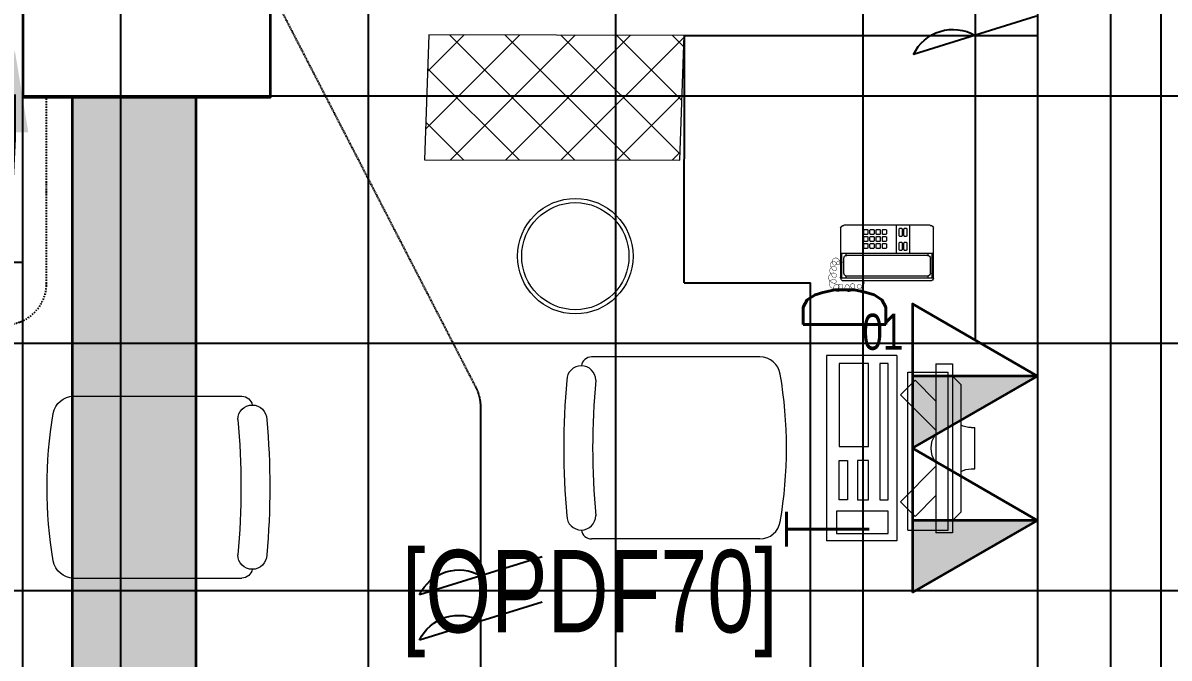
# Model space of a CAD drawing. Extents: x -560814 to 57327, y -29287 to 19916.
# Drawn here: x 4398 to 7177, y 126 to 1667 of the extents above; entities that cross this region are included whole.
import ezdxf
from ezdxf import colors
from ezdxf.entities.mleader import LeaderData, LeaderLine
from ezdxf.math import Vec2, Vec3

# ---------------------------------------------------------------- set-up
doc = ezdxf.new("R2010")
doc.units = 0
doc.header["$LTSCALE"] = 0.25
doc.linetypes.add('DASHDOT', pattern=[25.4, 12.7, -6.35, 0, -6.35])
doc.linetypes.add('HIDDEN', pattern=[9.525, 6.35, -3.175])
for name, color, linetype in [('0 @ 50', 7, 'Continuous'), ('01-First Floor$0$FALSE CEILING', 251, 'Continuous'), ('T-WIRE', 140, 'Continuous')]:
    doc.layers.add(name, color=color, linetype=linetype)
for name, color, linetype, lineweight in [('01-First Floor$0$72_EGR_BASE_TEXT', 252, 'Continuous', 5), ('01-First Floor$0$72_EGR_EQP_TAG', 142, 'Continuous', 5), ('01-First Floor$0$C-HYDR-CTCH', 251, 'Continuous', 5), ('01-First Floor$0$Hatch', 252, 'Continuous', 5), ('01-First Floor$0$LOADING', 253, 'Continuous', 5), ('E-LITE-CLNG-CNDT', 6, 'DASHDOT', 35), ('E-POWR-TEXT', 6, 'Continuous', 25), ('T-CABL-TRAY', 60, 'Continuous', 35), ('T-DATA-CLNG-COND', 51, 'DASHDOT', 25), ('T-DATA-DEVC-TYPE', 2, 'Continuous', 25), ('T-DATA-FLOR-COND', 40, 'HIDDEN', 25), ('T-DATA-WALL @ 100', 33, 'Continuous', 35)]:
    doc.layers.add(name, color=color, linetype=linetype, lineweight=lineweight)
doc.styles.add('01-First Floor$0$X3G_ENTITY_257CFD', font='swisscl.ttf', dxfattribs={"height": 200})
doc.styles.add('01-First Floor$0$X3G_ENTITY_9F38', font='swisscl.ttf', dxfattribs={"height": 0.2})
doc.styles.add('DC_Elc_Romans', font='elc_romans.shx', dxfattribs={"width": 0.7})
doc.styles.add('DC_SIMPLEX', font='SIMPLEX.shx', dxfattribs={"width": 0.7})

# ---------------------------------------------------------------- blocks, each defined once
blk = doc.blocks.new('*U63')
blk.add_hatch(color=254).paths.add_polyline_path([(1.75, 3.031), (0, 3.031), (0, 0)])
blk.add_line((0, 0), (0, 3.031))
blk.add_lwpolyline([(1.75, 3.031), (0, 0), (-1.75, 3.031)], close=True)
at = {"layer": 'T-DATA-DEVC-TYPE', "style": 'DC_SIMPLEX', "width": 0.7, "flags": 8}
blk.add_attdef('DC_TYPE', (2.682, 5.634), '', height=2, rotation=360, dxfattribs=at)
blk = doc.blocks.new('*U62')
blk.add_hatch(color=254).paths.add_polyline_path([(1.75, 3.031), (0, 3.031), (0, 0)])
blk.add_line((0, 0), (0, 3.031))
blk.add_lwpolyline([(1.75, 3.031), (0, 0), (-1.75, 3.031)], close=True)
at = {"layer": 'T-DATA-DEVC-TYPE', "style": 'DC_SIMPLEX', "width": 0.7, "flags": 8}
blk.add_attdef('DC_TYPE', (2.682, 5.634), '', height=2, rotation=360, dxfattribs=at)
blk = doc.blocks.new('*U316')
at = {"lineweight": 0}
h = blk.add_hatch(dxfattribs=at)
h.set_pattern_fill('HEX', color=253, scale=8, angle=90, style=0)
h.set_pattern_definition([(90, (-2e-10, 14700.02), (-43.99409, -5e-13), [25.4, -50.8]), (210, (-2e-10, 14700.02), (21.99705, -38.1), [25.4, -50.8]), (150, (-2e-10, 14725.42), (-21.99705, -38.1), [25.4, -50.8])])
h.paths.add_polyline_path([(300, 3796.9), (0, 3796.9), (0, 0), (300, 0)])
at = {"color": 0}
for p, q in [((0, 0), (0, 3796.9)), ((300, 0), (300, 3796.9)), ((0, 0), (300, 0))]:
    blk.add_line(p, q, dxfattribs=at)
blk = doc.blocks.new('01-First Floor$0$DM20079-P')
at = {"color": 0}
for p, q in [((-0.0616, 0.225), (0.0594, 0.225)), ((-0.0616, 0.225), (-0.0616, 0)), ((-0.0016, 0.225), (-0.0016, 0)), ((-0.0686, 0.217), (-0.0686, 0.008)), ((-0.0616, 0.222), (-0.0016, 0.222)), ((-0.0616, 0.212), (-0.0565, 0.212)), ((-0.0566, 0.2105), (-0.0566, 0.0145)), ((-0.0496, 0.2175), (-0.0136, 0.2175)), ((-0.0068, 0.212), (-0.0016, 0.212)), ((-0.0066, 0.2105), (-0.0066, 0.0145)), ((0.0664, 0.217), (0.0664, 0.008)), ((-0.0016, 0.1675), (0.0664, 0.1675)), ((-0.0016, 0.135), (0.0664, 0.135)), ((-0.0616, 0.013), (-0.0565, 0.013)), ((-0.0616, 0.003), (-0.0016, 0.003)), ((-0.0594, 0), (0.0594, 0)), ((-0.0496, 0.0075), (-0.0136, 0.0075)), ((-0.0068, 0.013), (-0.0016, 0.013))]:
    blk.add_line(p, q, dxfattribs=at)
for points in [[(0.0074, 0.1605, 0.414214), (0.0054, 0.1585), (0.0054, 0.1555, 0.414214), (0.0074, 0.1535), (0.0234, 0.1535, 0.414214), (0.0254, 0.1555), (0.0254, 0.1585, 0.414214), (0.0234, 0.1605)], [(0.0234, 0.142, 0.414214), (0.0254, 0.144), (0.0254, 0.147, 0.414214), (0.0234, 0.149), (0.0074, 0.149, 0.414214), (0.0054, 0.147), (0.0054, 0.144, 0.414214), (0.0074, 0.142)], [(0.0574, 0.1535, 0.414214), (0.0594, 0.1555), (0.0594, 0.1585, 0.414214), (0.0574, 0.1605), (0.0414, 0.1605, 0.414214), (0.0394, 0.1585), (0.0394, 0.1555, 0.414214), (0.0414, 0.1535)], [(0.0574, 0.142, 0.414214), (0.0594, 0.144), (0.0594, 0.147, 0.414214), (0.0574, 0.149), (0.0414, 0.149, 0.414214), (0.0394, 0.147), (0.0394, 0.144, 0.414214), (0.0414, 0.142)], [(0.0104, 0.103, 0.414214), (0.0124, 0.101), (0.0204, 0.101, 0.414214), (0.0224, 0.103), (0.0224, 0.109, 0.414214), (0.0204, 0.111), (0.0124, 0.111, 0.414214), (0.0104, 0.109)], [(0.0104, 0.088, 0.414214), (0.0124, 0.086), (0.0204, 0.086, 0.414214), (0.0224, 0.088), (0.0224, 0.094, 0.414214), (0.0204, 0.096), (0.0124, 0.096, 0.414214), (0.0104, 0.094)], [(0.0274, 0.103, 0.414214), (0.0294, 0.101), (0.0374, 0.101, 0.414214), (0.0394, 0.103), (0.0394, 0.109, 0.414214), (0.0374, 0.111), (0.0294, 0.111, 0.414214), (0.0274, 0.109)], [(0.0274, 0.088, 0.414214), (0.0294, 0.086), (0.0374, 0.086, 0.414214), (0.0394, 0.088), (0.0394, 0.094, 0.414214), (0.0374, 0.096), (0.0294, 0.096, 0.414214), (0.0274, 0.094)], [(0.0444, 0.103, 0.414214), (0.0464, 0.101), (0.0544, 0.101, 0.414214), (0.0564, 0.103), (0.0564, 0.109, 0.414214), (0.0544, 0.111), (0.0464, 0.111, 0.414214), (0.0444, 0.109)], [(0.0444, 0.088, 0.414214), (0.0464, 0.086), (0.0544, 0.086, 0.414214), (0.0564, 0.088), (0.0564, 0.094, 0.414214), (0.0544, 0.096), (0.0464, 0.096, 0.414214), (0.0444, 0.094)], [(0.0104, 0.073, 0.414214), (0.0124, 0.071), (0.0204, 0.071, 0.414214), (0.0224, 0.073), (0.0224, 0.079, 0.414214), (0.0204, 0.081), (0.0124, 0.081, 0.414214), (0.0104, 0.079)], [(0.0104, 0.058, 0.414214), (0.0124, 0.056), (0.0204, 0.056, 0.414214), (0.0224, 0.058), (0.0224, 0.064, 0.414214), (0.0204, 0.066), (0.0124, 0.066, 0.414214), (0.0104, 0.064)], [(0.0274, 0.073, 0.414214), (0.0294, 0.071), (0.0374, 0.071, 0.414214), (0.0394, 0.073), (0.0394, 0.079, 0.414214), (0.0374, 0.081), (0.0294, 0.081, 0.414214), (0.0274, 0.079)], [(0.0274, 0.058, 0.414214), (0.0294, 0.056), (0.0374, 0.056, 0.414214), (0.0394, 0.058), (0.0394, 0.064, 0.414214), (0.0374, 0.066), (0.0294, 0.066, 0.414214), (0.0274, 0.064)], [(0.0444, 0.073, 0.414214), (0.0464, 0.071), (0.0544, 0.071, 0.414214), (0.0564, 0.073), (0.0564, 0.079, 0.414214), (0.0544, 0.081), (0.0464, 0.081, 0.414214), (0.0444, 0.079)], [(0.0444, 0.058, 0.414214), (0.0464, 0.056), (0.0544, 0.056, 0.414214), (0.0564, 0.058), (0.0564, 0.064, 0.414214), (0.0544, 0.066), (0.0464, 0.066, 0.414214), (0.0444, 0.064)]]:
    blk.add_lwpolyline(points, format="xyb", close=True, dxfattribs=at)
at = {"color": 0, "const_width": 0.001}
blk.add_lwpolyline([(-0.0686, 0.059, 0.184574), (-0.0861, 0.0478, 1.44364), (-0.0769, 0.0452, 0.837915), (-0.0907, 0.0465, 0.30536), (-0.0835, 0.0248, 1.584726), (-0.0815, 0.034, 0.253153), (-0.094, 0.0228, 0.874198), (-0.0776, 0.0142, 0.915253), (-0.0897, 0.0168, 0.223821), (-0.0874, -0.0011, 1.703343), (-0.0796, 0.005, 0.588962), (-0.0934, -0.0114, 0.717795), (-0.0769, -0.0108, 0.983104), (-0.0875, -0.0075, 0.326362), (-0.0815, -0.0259, 0.758716), (-0.0657, -0.0134, 0.906186), (-0.0743, -0.016, 0.189488), (-0.067, -0.0272, 0.7948), (-0.0506, -0.0127, 1.223996), (-0.0585, -0.0193, 0.072149), (-0.0473, -0.0259, 0.645886), (-0.0341, -0.0134, 1.366917), (-0.042, -0.0193, 0.078415), (-0.0315, -0.0246, 0.723006), (-0.0229, -0.0127, 1.105484), (-0.0289, -0.018, 0.327892), (-0.017, -0.0193, 0.446638), (-0.0144, -0.0068, 0.327263), (-0.0269, -0.0029, 1.240441), (-0.0229, -0.0094, 0.611307), (-0.0278, 0.0075)], format="xyb", dxfattribs=at)
at = {"color": 0}
for centre, radius, start, end in [((-0.0605, 0.217), 0.00813, 97.9633, 179.6649), ((0.0582, 0.217), 0.00813, 0.3351, 82.0367), ((-0.0496, 0.2105), 0.007, 90, 180), ((-0.0136, 0.2105), 0.007, 0, 90), ((-0.0605, 0.008), 0.00813, 180.3351, 277.9633), ((-0.0496, 0.0145), 0.007, 180, 270), ((-0.0136, 0.0145), 0.007, 270, 0), ((0.0582, 0.008), 0.00813, 277.9633, 359.6649)]:
    blk.add_arc(centre, radius, start, end, dxfattribs=at)
blk = doc.blocks.new('01-First Floor$0$GF21021-P')
for p, q in [((-0.2207, 0.4756), (-0.2207, 0.0675)), ((0.2205, 0.4756), (0.2205, 0.0675))]:
    blk.add_line(p, q)
for centre, radius, start, end in [((-0.0001, -0.5295), 1.0695, 80.3671, 99.6329), ((-0.1707, 0.4756), 0.05, 99.6329, 180), ((0.1705, 0.4756), 0.05, 0, 80.3671), ((-0.1957, 0.0675), 0.025, 180, 261.4721), ((-0.1643, 0.0425), 0.0351, 90, 270), ((0, 1.8467), 1.7767, 264.6946, 275.3053), ((0.1641, 0.0425), 0.0351, 270, 90), ((0.1955, 0.0675), 0.025, 278.5279, 0), ((0, 1.8314), 1.8314, 264.8532, 275.147)]:
    blk.add_arc(centre, radius, start, end)
blk = doc.blocks.new('01-First Floor$0$ITCWLS1-P')
at = {"layer": '01-First Floor$0$LOADING'}
for p, q in [((-0.17, 0.45), (-0.17, 0)), ((-0.17, 0.45), (0, 0.45)), ((0, 0.45), (0, 0)), ((-0.2651, 0.43, 0), (-0.3051, 0.43, 0)), ((-0.3051, 0.43, 0), (-0.3051, 0.02, 0)), ((-0.2651, 0.43, 0), (-0.2651, 0.02, 0)), ((-0.1496, 0.4305), (-0.1291, 0.4305)), ((-0.1291, 0.4305), (-0.1291, 0.4089)), ((-0.3251, 0.38, 0), (-0.3051, 0.4, 0)), ((-0.197, 0.4094), (-0.295, 0.4094)), ((-0.295, 0.0264), (-0.295, 0.4094)), ((-0.197, 0.0264), (-0.197, 0.4094)), ((-0.3251, 0.38, 0), (-0.3251, 0.07, 0)), ((-0.3503, 0.275), (-0.3596, 0.275)), ((-0.3596, 0.175), (-0.3596, 0.275)), ((-0.3503, 0.175), (-0.3596, 0.175)), ((-0.3251, 0.07, 0), (-0.3051, 0.05, 0)), ((-0.3051, 0.02, 0), (-0.2651, 0.02, 0)), ((-0.197, 0.0264), (-0.295, 0.0264)), ((-0.17, 0), (0, 0))]:
    blk.add_line(p, q, dxfattribs=at)
at = {"layer": '01-First Floor$0$LOADING', "extrusion": (2.48281e-10, 3.18408e-10, -1)}
for p, q in [((-0.2651, 0.3395), (-0.2144, 0.3902)), ((-0.1791, 0.3548), (-0.2144, 0.3902)), ((-0.2651, 0.2688), (-0.1791, 0.3548))]:
    blk.add_line(p, q, dxfattribs=at)
at = {"layer": '01-First Floor$0$LOADING', "extrusion": (2.48281e-10, -3.18408e-10, -1)}
for p, q in [((-0.2651, 0.1812), (-0.1791, 0.0952)), ((-0.2651, 0.1105), (-0.2144, 0.0598)), ((-0.1791, 0.0952), (-0.2144, 0.0598))]:
    blk.add_line(p, q, dxfattribs=at)
at = {"layer": '01-First Floor$0$LOADING'}
for points in [[(-0.1291, 0.4089), (-0.1291, 0.1), (-0.1496, 0.1), (-0.1496, 0.4305)], [(-0.1496, 0.1), (-0.1496, 0.1), (-0.1496, 0.1), (-0.1496, 0.1), (-0.1496, 0.1), (-0.1496, 0.1), (-0.1496, 0.1), (-0.1496, 0.1), (-0.1496, 0.1)], [(-0.1496, 0.1), (-0.1496, 0.1), (-0.1496, 0.1), (-0.1496, 0.1), (-0.1496, 0.1), (-0.1496, 0.1), (-0.1496, 0.1), (-0.1496, 0.1), (-0.1496, 0.1), (-0.1496, 0.1), (-0.1496, 0.1), (-0.1496, 0.1), (-0.1496, 0.1), (-0.1496, 0.1), (-0.1496, 0.1), (-0.1496, 0.1), (-0.1496, 0.1), (-0.1496, 0.1)], [(-0.1496, 0.1), (-0.1496, 0.1), (-0.1496, 0.1), (-0.1496, 0.1), (-0.1496, 0.1), (-0.1496, 0.1), (-0.1496, 0.1), (-0.1496, 0.1), (-0.1496, 0.1), (-0.1496, 0.1)], [(-0.1496, 0.1), (-0.1496, 0.1), (-0.1496, 0.1), (-0.1496, 0.1), (-0.1496, 0.1), (-0.1496, 0.1), (-0.1496, 0.1)], [(-0.1496, 0.1), (-0.1496, 0.1), (-0.1496, 0.1), (-0.1496, 0.1), (-0.1496, 0.1), (-0.1496, 0.1), (-0.1496, 0.1), (-0.1496, 0.1), (-0.1496, 0.1), (-0.1496, 0.1)], [(-0.1496, 0.1), (-0.1496, 0.1), (-0.1496, 0.1), (-0.1496, 0.1), (-0.1496, 0.1), (-0.1496, 0.1), (-0.1496, 0.1), (-0.1496, 0.1), (-0.1496, 0.1), (-0.1496, 0.1), (-0.1496, 0.1), (-0.1496, 0.1), (-0.1496, 0.1), (-0.1496, 0.1), (-0.1496, 0.1)], [(-0.1496, 0.1), (-0.1496, 0.1), (-0.1496, 0.1), (-0.1496, 0.1), (-0.1496, 0.1), (-0.1496, 0.1), (-0.1496, 0.1), (-0.1496, 0.1), (-0.1496, 0.1), (-0.1496, 0.1)], [(-0.1496, 0.1), (-0.1496, 0.1), (-0.1496, 0.1), (-0.1496, 0.1), (-0.1496, 0.1), (-0.1496, 0.1), (-0.1496, 0.1), (-0.1496, 0.1), (-0.1496, 0.1), (-0.1496, 0.1)], [(-0.1496, 0.1), (-0.1496, 0.1), (-0.1496, 0.1), (-0.1496, 0.1), (-0.1496, 0.1), (-0.1496, 0.1), (-0.1496, 0.1), (-0.1496, 0.1), (-0.1496, 0.1), (-0.1496, 0.1), (-0.1496, 0.1), (-0.1496, 0.1), (-0.1496, 0.1), (-0.1496, 0.1), (-0.1496, 0.1), (-0.1496, 0.1), (-0.1496, 0.1), (-0.1496, 0.1), (-0.1496, 0.1), (-0.1496, 0.1), (-0.1496, 0.1), (-0.1496, 0.1), (-0.1496, 0.1), (-0.1496, 0.1), (-0.1496, 0.1), (-0.1496, 0.1), (-0.1496, 0.1), (-0.1496, 0.1), (-0.1496, 0.1), (-0.1496, 0.1), (-0.1496, 0.1), (-0.1496, 0.1), (-0.1496, 0.1), (-0.1496, 0.1), (-0.1496, 0.1), (-0.1496, 0.1), (-0.1496, 0.1), (-0.1496, 0.1), (-0.1496, 0.1), (-0.1496, 0.1), (-0.1496, 0.1), (-0.1496, 0.1), (-0.1496, 0.1), (-0.1496, 0.1), (-0.1496, 0.1), (-0.1496, 0.1), (-0.1496, 0.1), (-0.1496, 0.1), (-0.1496, 0.1), (-0.1496, 0.1), (-0.1496, 0.1), (-0.1496, 0.1), (-0.1496, 0.1), (-0.1496, 0.1)], [(-0.1496, 0.1), (-0.1496, 0.1), (-0.1496, 0.1), (-0.1496, 0.1), (-0.1496, 0.1), (-0.1496, 0.1), (-0.1496, 0.1), (-0.1496, 0.1), (-0.1496, 0.1), (-0.1496, 0.1), (-0.1496, 0.1), (-0.1496, 0.1), (-0.1496, 0.1), (-0.1496, 0.1), (-0.1496, 0.1), (-0.1496, 0.1), (-0.1496, 0.1), (-0.1496, 0.1), (-0.1496, 0.1), (-0.1496, 0.1), (-0.1496, 0.1), (-0.1496, 0.1), (-0.1496, 0.1), (-0.1496, 0.1), (-0.1496, 0.1), (-0.1496, 0.1), (-0.1496, 0.1), (-0.1496, 0.1), (-0.1496, 0.1), (-0.1496, 0.1), (-0.1496, 0.1), (-0.1496, 0.1), (-0.1496, 0.1), (-0.1496, 0.1), (-0.1496, 0.1), (-0.1496, 0.1), (-0.1496, 0.1), (-0.1496, 0.1), (-0.1496, 0.1), (-0.1496, 0.1), (-0.1496, 0.1), (-0.1496, 0.1), (-0.1496, 0.1), (-0.1496, 0.1), (-0.1496, 0.1), (-0.1496, 0.1), (-0.1496, 0.1), (-0.1496, 0.1), (-0.1496, 0.1), (-0.1496, 0.1), (-0.1496, 0.1), (-0.1496, 0.1), (-0.1496, 0.1), (-0.1496, 0.1), (-0.1496, 0.1), (-0.1496, 0.1), (-0.1496, 0.1), (-0.1496, 0.1), (-0.1496, 0.1), (-0.1496, 0.1), (-0.1496, 0.1), (-0.1496, 0.1), (-0.1496, 0.1), (-0.1496, 0.1), (-0.1496, 0.1), (-0.1496, 0.1), (-0.1496, 0.1), (-0.1496, 0.1), (-0.1496, 0.1), (-0.1496, 0.1), (-0.1496, 0.1), (-0.1496, 0.1), (-0.1496, 0.1), (-0.1496, 0.1), (-0.1496, 0.1), (-0.1496, 0.1), (-0.1496, 0.1), (-0.1496, 0.1), (-0.1496, 0.1), (-0.1496, 0.1), (-0.1496, 0.1), (-0.1496, 0.1), (-0.1496, 0.1), (-0.1496, 0.1), (-0.1496, 0.1), (-0.1496, 0.1), (-0.1496, 0.1), (-0.1496, 0.1), (-0.1496, 0.1)], [(-0.1496, 0.1), (-0.1496, 0.1), (-0.1496, 0.1), (-0.1496, 0.1), (-0.1496, 0.1), (-0.1496, 0.1), (-0.1496, 0.1), (-0.1496, 0.1), (-0.1496, 0.1), (-0.1496, 0.1), (-0.1496, 0.1), (-0.1496, 0.1)], [(-0.1496, 0.1), (-0.1496, 0.1), (-0.1496, 0.1), (-0.1496, 0.1), (-0.1496, 0.1), (-0.1496, 0.1), (-0.1496, 0.1)], [(-0.1496, 0.1), (-0.1496, 0.1), (-0.1496, 0.1), (-0.1496, 0.1), (-0.1496, 0.1), (-0.1496, 0.1), (-0.1496, 0.1), (-0.1496, 0.1), (-0.1496, 0.1), (-0.1496, 0.1), (-0.1496, 0.1), (-0.1496, 0.1), (-0.1496, 0.1), (-0.1496, 0.1), (-0.1496, 0.1), (-0.1496, 0.1), (-0.1496, 0.1)], [(-0.1496, 0.1), (-0.1496, 0.1), (-0.1496, 0.1), (-0.1496, 0.1), (-0.1496, 0.1), (-0.1496, 0.1), (-0.1496, 0.1), (-0.1496, 0.1), (-0.1496, 0.1), (-0.1496, 0.1), (-0.1496, 0.1), (-0.1496, 0.1), (-0.1496, 0.1), (-0.1496, 0.1), (-0.1496, 0.1), (-0.1496, 0.1), (-0.1496, 0.1), (-0.1496, 0.1), (-0.1496, 0.1), (-0.1496, 0.1), (-0.1496, 0.1), (-0.1496, 0.1), (-0.1496, 0.1), (-0.1496, 0.1), (-0.1496, 0.1), (-0.1496, 0.1), (-0.1496, 0.1), (-0.1496, 0.1), (-0.1496, 0.1), (-0.1496, 0.1), (-0.1496, 0.1), (-0.1496, 0.1), (-0.1496, 0.1), (-0.1496, 0.1), (-0.1496, 0.1), (-0.1496, 0.1), (-0.1496, 0.1), (-0.1496, 0.1), (-0.1496, 0.1), (-0.1496, 0.1), (-0.1496, 0.1), (-0.1496, 0.1), (-0.1496, 0.1), (-0.1496, 0.1), (-0.1496, 0.1), (-0.1496, 0.1), (-0.1496, 0.1), (-0.1496, 0.1), (-0.1496, 0.1), (-0.1496, 0.1), (-0.1496, 0.1), (-0.1496, 0.1), (-0.1496, 0.1), (-0.1496, 0.1), (-0.1496, 0.1), (-0.1496, 0.1), (-0.1496, 0.1), (-0.1496, 0.1), (-0.1496, 0.1), (-0.1496, 0.1), (-0.1496, 0.1), (-0.1496, 0.1), (-0.1496, 0.1), (-0.1496, 0.1), (-0.1496, 0.1), (-0.1496, 0.1), (-0.1496, 0.1), (-0.1496, 0.1), (-0.1496, 0.1), (-0.1496, 0.1), (-0.1496, 0.1), (-0.1496, 0.1), (-0.1496, 0.1), (-0.1496, 0.1), (-0.1496, 0.1), (-0.1496, 0.1), (-0.1496, 0.1), (-0.1496, 0.1), (-0.1496, 0.1), (-0.1496, 0.1), (-0.1496, 0.1), (-0.1496, 0.1), (-0.1496, 0.1), (-0.1496, 0.1), (-0.1496, 0.1), (-0.1496, 0.1), (-0.1496, 0.1), (-0.1496, 0.1), (-0.1496, 0.1), (-0.1496, 0.1), (-0.1496, 0.1), (-0.1496, 0.1), (-0.1496, 0.1), (-0.1496, 0.1), (-0.1496, 0.1), (-0.1496, 0.1), (-0.1496, 0.1), (-0.1496, 0.1), (-0.1496, 0.1), (-0.1496, 0.1), (-0.1496, 0.1), (-0.1496, 0.1), (-0.1496, 0.1), (-0.1496, 0.1), (-0.1496, 0.1), (-0.1496, 0.1), (-0.1496, 0.1), (-0.1496, 0.1), (-0.1496, 0.1), (-0.1496, 0.1), (-0.1496, 0.1)], [(-0.1496, 0.1), (-0.1496, 0.1), (-0.1496, 0.1), (-0.1496, 0.1), (-0.1496, 0.1), (-0.1496, 0.1), (-0.1496, 0.1), (-0.1496, 0.1)]]:
    blk.add_lwpolyline(points, dxfattribs=at)
for points in [[(-0.1019, 0.4305), (-0.0304, 0.4305), (-0.0304, 0.2294), (-0.1019, 0.2294)], [(-0.1019, 0.1954), (-0.0747, 0.1954), (-0.0747, 0.1), (-0.1019, 0.1)], [(-0.0304, 0.1954), (-0.0508, 0.1954), (-0.0508, 0.1), (-0.0304, 0.1)], [(-0.1496, 0.1), (-0.1496, 0.1), (-0.1496, 0.1), (-0.1496, 0.1), (-0.1496, 0.1), (-0.1496, 0.1), (-0.1496, 0.1), (-0.1496, 0.1), (-0.1496, 0.1), (-0.1496, 0.1), (-0.1496, 0.1), (-0.1496, 0.1), (-0.1496, 0.1), (-0.1496, 0.1), (-0.1496, 0.1), (-0.1496, 0.1), (-0.1496, 0.1), (-0.1496, 0.1), (-0.1496, 0.1), (-0.1496, 0.1), (-0.1496, 0.1), (-0.1496, 0.1), (-0.1496, 0.1), (-0.1496, 0.1), (-0.1496, 0.1), (-0.1496, 0.1), (-0.1496, 0.1), (-0.1496, 0.1), (-0.1496, 0.1), (-0.1496, 0.1), (-0.1496, 0.1), (-0.1496, 0.1), (-0.1496, 0.1), (-0.1496, 0.1), (-0.1496, 0.1), (-0.1496, 0.1), (-0.1496, 0.1), (-0.1496, 0.1), (-0.1496, 0.1), (-0.1496, 0.1), (-0.1496, 0.1), (-0.1496, 0.1), (-0.1496, 0.1), (-0.1496, 0.1), (-0.1496, 0.1), (-0.1496, 0.1), (-0.1496, 0.1), (-0.1496, 0.1), (-0.1496, 0.1), (-0.1496, 0.1), (-0.1496, 0.1), (-0.1496, 0.1), (-0.1496, 0.1), (-0.1496, 0.1), (-0.1496, 0.1), (-0.1496, 0.1), (-0.1496, 0.1), (-0.1496, 0.1), (-0.1496, 0.1), (-0.1496, 0.1), (-0.1496, 0.1), (-0.1496, 0.1), (-0.1496, 0.1), (-0.1496, 0.1), (-0.1496, 0.1), (-0.1496, 0.1), (-0.1496, 0.1), (-0.1496, 0.1), (-0.1496, 0.1), (-0.1496, 0.1), (-0.1496, 0.1), (-0.1496, 0.1), (-0.1496, 0.1), (-0.1496, 0.1), (-0.1496, 0.1), (-0.1496, 0.1), (-0.1496, 0.1), (-0.1496, 0.1), (-0.1496, 0.1), (-0.1496, 0.1), (-0.1496, 0.1), (-0.1496, 0.1), (-0.1496, 0.1), (-0.1496, 0.1), (-0.1496, 0.1), (-0.1496, 0.1), (-0.1496, 0.1), (-0.1496, 0.1), (-0.1496, 0.1), (-0.1496, 0.1), (-0.1496, 0.1), (-0.1496, 0.1), (-0.1496, 0.1), (-0.1496, 0.1), (-0.1496, 0.1), (-0.1496, 0.1), (-0.1496, 0.1), (-0.1496, 0.1), (-0.1496, 0.1), (-0.1496, 0.1), (-0.1496, 0.1), (-0.1496, 0.1), (-0.1496, 0.1), (-0.1496, 0.1), (-0.1496, 0.1), (-0.1496, 0.1), (-0.1496, 0.1), (-0.1496, 0.1), (-0.1496, 0.1), (-0.1496, 0.1), (-0.1496, 0.1), (-0.1496, 0.1), (-0.1496, 0.1), (-0.1496, 0.1), (-0.1496, 0.1), (-0.1496, 0.1), (-0.1496, 0.1), (-0.1496, 0.1), (-0.1496, 0.1), (-0.1496, 0.1), (-0.1496, 0.1), (-0.1496, 0.1), (-0.1496, 0.1), (-0.1496, 0.1), (-0.1496, 0.1), (-0.1496, 0.1), (-0.1496, 0.1), (-0.1496, 0.1), (-0.1496, 0.1), (-0.1496, 0.1), (-0.1496, 0.1), (-0.1496, 0.1), (-0.1496, 0.1), (-0.1496, 0.1), (-0.1496, 0.1), (-0.1496, 0.1), (-0.1496, 0.1), (-0.1496, 0.1), (-0.1496, 0.1), (-0.1496, 0.1), (-0.1496, 0.1), (-0.1496, 0.1), (-0.1496, 0.1), (-0.1496, 0.1), (-0.1496, 0.1), (-0.1496, 0.1), (-0.1496, 0.1), (-0.1496, 0.1), (-0.1496, 0.1), (-0.1496, 0.1), (-0.1496, 0.1), (-0.1496, 0.1), (-0.1496, 0.1), (-0.1496, 0.1), (-0.1496, 0.1), (-0.1496, 0.1), (-0.1496, 0.1), (-0.1496, 0.1), (-0.1496, 0.1), (-0.1496, 0.1), (-0.1496, 0.1), (-0.1496, 0.1), (-0.1496, 0.1), (-0.1496, 0.1), (-0.1496, 0.1), (-0.1496, 0.1), (-0.1496, 0.1), (-0.1496, 0.1), (-0.1496, 0.1), (-0.1496, 0.1), (-0.1496, 0.1), (-0.1496, 0.1), (-0.1496, 0.1), (-0.1496, 0.1), (-0.1496, 0.1), (-0.1496, 0.1), (-0.1496, 0.1), (-0.1496, 0.1), (-0.1496, 0.1), (-0.1496, 0.1), (-0.1496, 0.1), (-0.1496, 0.1), (-0.1496, 0.1), (-0.1496, 0.1), (-0.1496, 0.1), (-0.1496, 0.1), (-0.1496, 0.1), (-0.1496, 0.1), (-0.1496, 0.1), (-0.1496, 0.1), (-0.1496, 0.1), (-0.1496, 0.1), (-0.1496, 0.1), (-0.1496, 0.1), (-0.1496, 0.1), (-0.1496, 0.1), (-0.1496, 0.1), (-0.1496, 0.1), (-0.1496, 0.1), (-0.1496, 0.1), (-0.1496, 0.1), (-0.1496, 0.1), (-0.1496, 0.1), (-0.1496, 0.1), (-0.1496, 0.1), (-0.1496, 0.1), (-0.1496, 0.1), (-0.1496, 0.1), (-0.1496, 0.1), (-0.1496, 0.1), (-0.1496, 0.1), (-0.1496, 0.1), (-0.1496, 0.1), (-0.1496, 0.1), (-0.1496, 0.1), (-0.1496, 0.1), (-0.1496, 0.1), (-0.1496, 0.1), (-0.1496, 0.1), (-0.1496, 0.1), (-0.1496, 0.1), (-0.1496, 0.1), (-0.1496, 0.1), (-0.1496, 0.1), (-0.1496, 0.1), (-0.1496, 0.1), (-0.1496, 0.1), (-0.1496, 0.1), (-0.1496, 0.1), (-0.1496, 0.1), (-0.1496, 0.1), (-0.1496, 0.1), (-0.1496, 0.1), (-0.1496, 0.1), (-0.1496, 0.1), (-0.1496, 0.1), (-0.1496, 0.1), (-0.1496, 0.1), (-0.1496, 0.1), (-0.1496, 0.1), (-0.1496, 0.1), (-0.1496, 0.1), (-0.1496, 0.1), (-0.1496, 0.1), (-0.1496, 0.1), (-0.1496, 0.1), (-0.1496, 0.1), (-0.1496, 0.1), (-0.1496, 0.1), (-0.1496, 0.1), (-0.1496, 0.1), (-0.1496, 0.1), (-0.1496, 0.1), (-0.1496, 0.1), (-0.1496, 0.1), (-0.1496, 0.1), (-0.1496, 0.1), (-0.1496, 0.1), (-0.1496, 0.1), (-0.1496, 0.1), (-0.1496, 0.1), (-0.1496, 0.1), (-0.1496, 0.1), (-0.1496, 0.1), (-0.1496, 0.1), (-0.1496, 0.1), (-0.1496, 0.1), (-0.1496, 0.1), (-0.1496, 0.1), (-0.1496, 0.1), (-0.1496, 0.1), (-0.1496, 0.1), (-0.1496, 0.1), (-0.1496, 0.1), (-0.1496, 0.1), (-0.1496, 0.1), (-0.1496, 0.1)], [(-0.1496, 0.1), (-0.1496, 0.1), (-0.1496, 0.1), (-0.1496, 0.1), (-0.1496, 0.1), (-0.1496, 0.1), (-0.1496, 0.1), (-0.1496, 0.1), (-0.1496, 0.1), (-0.1496, 0.1), (-0.1496, 0.1), (-0.1496, 0.1), (-0.1496, 0.1), (-0.1496, 0.1), (-0.1496, 0.1), (-0.1496, 0.1), (-0.1496, 0.1), (-0.1496, 0.1), (-0.1496, 0.1), (-0.1496, 0.1), (-0.1496, 0.1), (-0.1496, 0.1), (-0.1496, 0.1), (-0.1496, 0.1), (-0.1496, 0.1), (-0.1496, 0.1), (-0.1496, 0.1), (-0.1496, 0.1), (-0.1496, 0.1), (-0.1496, 0.1), (-0.1496, 0.1), (-0.1496, 0.1), (-0.1496, 0.1), (-0.1496, 0.1), (-0.1496, 0.1), (-0.1496, 0.1), (-0.1496, 0.1), (-0.1496, 0.1), (-0.1496, 0.1), (-0.1496, 0.1), (-0.1496, 0.1), (-0.1496, 0.1), (-0.1496, 0.1), (-0.1496, 0.1), (-0.1496, 0.1), (-0.1496, 0.1), (-0.1496, 0.1), (-0.1496, 0.1), (-0.1496, 0.1), (-0.1496, 0.1), (-0.1496, 0.1), (-0.1496, 0.1), (-0.1496, 0.1), (-0.1496, 0.1), (-0.1496, 0.1), (-0.1496, 0.1), (-0.1496, 0.1), (-0.1496, 0.1), (-0.1496, 0.1), (-0.1496, 0.1), (-0.1496, 0.1), (-0.1496, 0.1), (-0.1496, 0.1), (-0.1496, 0.1), (-0.1496, 0.1), (-0.1496, 0.1), (-0.1496, 0.1), (-0.1496, 0.1), (-0.1496, 0.1), (-0.1496, 0.1), (-0.1496, 0.1), (-0.1496, 0.1), (-0.1496, 0.1), (-0.1496, 0.1), (-0.1496, 0.1), (-0.1496, 0.1), (-0.1496, 0.1), (-0.1496, 0.1), (-0.1496, 0.1), (-0.1496, 0.1), (-0.1496, 0.1), (-0.1496, 0.1), (-0.1496, 0.1), (-0.1496, 0.1), (-0.1496, 0.1), (-0.1496, 0.1), (-0.1496, 0.1), (-0.1496, 0.1), (-0.1496, 0.1), (-0.1496, 0.1), (-0.1496, 0.1), (-0.1496, 0.1), (-0.1496, 0.1), (-0.1496, 0.1), (-0.1496, 0.1), (-0.1496, 0.1), (-0.1496, 0.1), (-0.1496, 0.1), (-0.1496, 0.1), (-0.1496, 0.1), (-0.1496, 0.1), (-0.1496, 0.1), (-0.1496, 0.1), (-0.1496, 0.1), (-0.1496, 0.1), (-0.1496, 0.1), (-0.1496, 0.1), (-0.1496, 0.1), (-0.1496, 0.1), (-0.1496, 0.1), (-0.1496, 0.1), (-0.1496, 0.1), (-0.1496, 0.1), (-0.1496, 0.1), (-0.1496, 0.1), (-0.1496, 0.1), (-0.1496, 0.1), (-0.1496, 0.1), (-0.1496, 0.1), (-0.1496, 0.1), (-0.1496, 0.1), (-0.1496, 0.1), (-0.1496, 0.1), (-0.1496, 0.1), (-0.1496, 0.1), (-0.1496, 0.1), (-0.1496, 0.1), (-0.1496, 0.1), (-0.1496, 0.1), (-0.1496, 0.1), (-0.1496, 0.1), (-0.1496, 0.1), (-0.1496, 0.1), (-0.1496, 0.1), (-0.1496, 0.1), (-0.1496, 0.1), (-0.1496, 0.1), (-0.1496, 0.1), (-0.1496, 0.1), (-0.1496, 0.1), (-0.1496, 0.1), (-0.1496, 0.1), (-0.1496, 0.1), (-0.1496, 0.1), (-0.1496, 0.1), (-0.1496, 0.1), (-0.1496, 0.1), (-0.1496, 0.1), (-0.1496, 0.1), (-0.1496, 0.1), (-0.1496, 0.1), (-0.1496, 0.1), (-0.1496, 0.1), (-0.1496, 0.1), (-0.1496, 0.1), (-0.1496, 0.1), (-0.1496, 0.1), (-0.1496, 0.1), (-0.1496, 0.1), (-0.1496, 0.1), (-0.1496, 0.1), (-0.1496, 0.1), (-0.1496, 0.1), (-0.1496, 0.1), (-0.1496, 0.1), (-0.1496, 0.1), (-0.1496, 0.1), (-0.1496, 0.1), (-0.1496, 0.1), (-0.1496, 0.1), (-0.1496, 0.1), (-0.1496, 0.1), (-0.1496, 0.1), (-0.1496, 0.1), (-0.1496, 0.1), (-0.1496, 0.1), (-0.1496, 0.1), (-0.1496, 0.1), (-0.1496, 0.1), (-0.1496, 0.1), (-0.1496, 0.1), (-0.1496, 0.1), (-0.1496, 0.1), (-0.1496, 0.1), (-0.1496, 0.1), (-0.1496, 0.1), (-0.1496, 0.1), (-0.1496, 0.1), (-0.1496, 0.1), (-0.1496, 0.1), (-0.1496, 0.1), (-0.1496, 0.1), (-0.1496, 0.1), (-0.1496, 0.1), (-0.1496, 0.1), (-0.1496, 0.1), (-0.1496, 0.1), (-0.1496, 0.1), (-0.1496, 0.1), (-0.1496, 0.1), (-0.1496, 0.1), (-0.1496, 0.1), (-0.1496, 0.1), (-0.1496, 0.1), (-0.1496, 0.1), (-0.1496, 0.1), (-0.1496, 0.1), (-0.1496, 0.1), (-0.1496, 0.1), (-0.1496, 0.1), (-0.1496, 0.1), (-0.1496, 0.1), (-0.1496, 0.1), (-0.1496, 0.1)], [(-0.1496, 0.1), (-0.1496, 0.1), (-0.1496, 0.1), (-0.1496, 0.1), (-0.1496, 0.1), (-0.1496, 0.1), (-0.1496, 0.1), (-0.1496, 0.1), (-0.1496, 0.1), (-0.1496, 0.1), (-0.1496, 0.1), (-0.1496, 0.1), (-0.1496, 0.1), (-0.1496, 0.1), (-0.1496, 0.1), (-0.1496, 0.1), (-0.1496, 0.1), (-0.1496, 0.1), (-0.1496, 0.1), (-0.1496, 0.1), (-0.1496, 0.1), (-0.1496, 0.1), (-0.1496, 0.1), (-0.1496, 0.1), (-0.1496, 0.1), (-0.1496, 0.1), (-0.1496, 0.1), (-0.1496, 0.1), (-0.1496, 0.1), (-0.1496, 0.1), (-0.1496, 0.1), (-0.1496, 0.1), (-0.1496, 0.1), (-0.1496, 0.1), (-0.1496, 0.1), (-0.1496, 0.1), (-0.1496, 0.1), (-0.1496, 0.1), (-0.1496, 0.1), (-0.1496, 0.1), (-0.1496, 0.1), (-0.1496, 0.1), (-0.1496, 0.1), (-0.1496, 0.1), (-0.1496, 0.1), (-0.1496, 0.1), (-0.1496, 0.1), (-0.1496, 0.1), (-0.1496, 0.1), (-0.1496, 0.1), (-0.1496, 0.1), (-0.1496, 0.1), (-0.1496, 0.1), (-0.1496, 0.1), (-0.1496, 0.1), (-0.1496, 0.1), (-0.1496, 0.1), (-0.1496, 0.1), (-0.1496, 0.1), (-0.1496, 0.1), (-0.1496, 0.1), (-0.1496, 0.1), (-0.1496, 0.1), (-0.1496, 0.1), (-0.1496, 0.1), (-0.1496, 0.1), (-0.1496, 0.1), (-0.1496, 0.1), (-0.1496, 0.1), (-0.1496, 0.1), (-0.1496, 0.1), (-0.1496, 0.1), (-0.1496, 0.1), (-0.1496, 0.1), (-0.1496, 0.1), (-0.1496, 0.1), (-0.1496, 0.1), (-0.1496, 0.1), (-0.1496, 0.1), (-0.1496, 0.1), (-0.1496, 0.1), (-0.1496, 0.1), (-0.1496, 0.1), (-0.1496, 0.1), (-0.1496, 0.1), (-0.1496, 0.1), (-0.1496, 0.1), (-0.1496, 0.1), (-0.1496, 0.1), (-0.1496, 0.1), (-0.1496, 0.1), (-0.1496, 0.1), (-0.1496, 0.1), (-0.1496, 0.1), (-0.1496, 0.1), (-0.1496, 0.1), (-0.1496, 0.1), (-0.1496, 0.1), (-0.1496, 0.1), (-0.1496, 0.1), (-0.1496, 0.1), (-0.1496, 0.1), (-0.1496, 0.1), (-0.1496, 0.1), (-0.1496, 0.1), (-0.1496, 0.1), (-0.1496, 0.1), (-0.1496, 0.1), (-0.1496, 0.1), (-0.1496, 0.1), (-0.1496, 0.1), (-0.1496, 0.1), (-0.1496, 0.1), (-0.1496, 0.1), (-0.1496, 0.1), (-0.1496, 0.1), (-0.1496, 0.1), (-0.1496, 0.1), (-0.1496, 0.1), (-0.1496, 0.1), (-0.1496, 0.1), (-0.1496, 0.1), (-0.1496, 0.1), (-0.1496, 0.1), (-0.1496, 0.1), (-0.1496, 0.1), (-0.1496, 0.1), (-0.1496, 0.1), (-0.1496, 0.1), (-0.1496, 0.1), (-0.1496, 0.1), (-0.1496, 0.1), (-0.1496, 0.1), (-0.1496, 0.1), (-0.1496, 0.1), (-0.1496, 0.1), (-0.1496, 0.1), (-0.1496, 0.1), (-0.1496, 0.1), (-0.1496, 0.1), (-0.1496, 0.1), (-0.1496, 0.1), (-0.1496, 0.1), (-0.1496, 0.1), (-0.1496, 0.1), (-0.1496, 0.1), (-0.1496, 0.1), (-0.1496, 0.1), (-0.1496, 0.1), (-0.1496, 0.1), (-0.1496, 0.1), (-0.1496, 0.1), (-0.1496, 0.1), (-0.1496, 0.1), (-0.1496, 0.1), (-0.1496, 0.1), (-0.1496, 0.1), (-0.1496, 0.1), (-0.1496, 0.1), (-0.1496, 0.1), (-0.1496, 0.1), (-0.1496, 0.1), (-0.1496, 0.1), (-0.1496, 0.1), (-0.1496, 0.1), (-0.1496, 0.1), (-0.1496, 0.1), (-0.1496, 0.1), (-0.1496, 0.1), (-0.1496, 0.1), (-0.1496, 0.1), (-0.1496, 0.1), (-0.1496, 0.1), (-0.1496, 0.1), (-0.1496, 0.1), (-0.1496, 0.1), (-0.1496, 0.1), (-0.1496, 0.1), (-0.1496, 0.1), (-0.1496, 0.1), (-0.1496, 0.1), (-0.1496, 0.1), (-0.1496, 0.1), (-0.1496, 0.1), (-0.1496, 0.1), (-0.1496, 0.1), (-0.1496, 0.1), (-0.1496, 0.1), (-0.1496, 0.1), (-0.1496, 0.1), (-0.1496, 0.1), (-0.1496, 0.1), (-0.1496, 0.1), (-0.1496, 0.1), (-0.1496, 0.1), (-0.1496, 0.1), (-0.1496, 0.1), (-0.1496, 0.1), (-0.1496, 0.1), (-0.1496, 0.1), (-0.1496, 0.1), (-0.1496, 0.1), (-0.1496, 0.1), (-0.1496, 0.1), (-0.1496, 0.1), (-0.1496, 0.1), (-0.1496, 0.1), (-0.1496, 0.1), (-0.1496, 0.1), (-0.1496, 0.1), (-0.1496, 0.1), (-0.1496, 0.1), (-0.1496, 0.1), (-0.1496, 0.1), (-0.1496, 0.1), (-0.1496, 0.1), (-0.1496, 0.1), (-0.1496, 0.1), (-0.1496, 0.1)], [(-0.1496, 0.0727), (-0.0236, 0.0727), (-0.0236, 0.0182), (-0.1496, 0.0182)]]:
    blk.add_lwpolyline(points, close=True, dxfattribs=at)
for centre, radius, start, end in [((-0.3503, 0.325), 0.05, 270, 300.3093), ((-0.3089, 0.225), 0.0556, 321.9431, 38.0569), ((-0.3503, 0.125), 0.05, 59.6907, 90)]:
    blk.add_arc(centre, radius, start, end, dxfattribs=at)
blk = doc.blocks.new('01-First Floor$0$WM00001-P')
at = {"layer": '01-First Floor$0$LOADING'}
for radius in [0.14, 0.13]:
    blk.add_circle((0, 0), radius, dxfattribs=at)
blk = doc.blocks.new('01-First Floor')
at = {"layer": '01-First Floor$0$Hatch'}
h = blk.add_hatch(dxfattribs=at)
h.set_pattern_fill('ANSI37', color=256, scale=30)
h.set_pattern_definition([(45, (-1823.345, -13062.25), (-67.35192, 67.35192), []), (135, (-1823.345, -13062.25), (-67.35192, -67.35192), [])])
h.paths.add_polyline_path([(49129.3, 8855.6), (48525.4, 8847.5), (48529.3, 8559.1), (49133.2, 8567.2)])
h.paths.add_polyline_path([(41968.6, 8847.9), (41385, 8842.5), (41365.1, 8551.1), (41948.6, 8556.5)])
h.paths.add_polyline_path([(27591.6, 8840.5), (26992.5, 8836.4), (26986.8, 8543.4), (27585.9, 8547.5)])
h.paths.add_polyline_path([(34776.8, 8842.7), (34175.6, 8835.2), (34167.4, 8549.5), (34768.6, 8557)])
h.paths.add_polyline_path([(20372.4, 8849.8), (19765.9, 8827.9), (19780.4, 8535.4), (20386.9, 8557.2)])
h.paths.add_polyline_path([(13635.8, 8839.4), (12413.8, 8863.3), (12407.4, 8567.2), (13629.3, 8543.3)])
h.paths.add_polyline_path([(13649.8, 1639.3), (12434.8, 1623.6), (12421.4, 1331.2), (13636.4, 1346.9)])
h.paths.add_polyline_path([(13623.8, -5553.9), (12420.7, -5569.8), (12415, -5862.9), (13618.1, -5846.9)])
h.paths.add_polyline_path([(13642.3, -12752.6), (12445.6, -12764), (12448.4, -13058.5), (13645.1, -13047)])
h.paths.add_polyline_path([(6007.3, -12750.5), (5403.7, -12754.2), (5414.4, -13039.6), (6017.9, -13035.9)])
h.paths.add_polyline_path([(5991.8, -5552.5), (5395, -5550.9), (5394.9, -5852.1), (5991.7, -5853.6)])
h.paths.add_polyline_path([(6001.7, 1637.1), (5382.4, 1638.3), (5371.8, 1335.4), (5991.1, 1334.1)])
h.paths.add_polyline_path([(5978.4, 8816.5), (5377.7, 8830.9), (5374.1, 8541.3), (5974.8, 8526.8)])
h.paths.add_polyline_path([(-1220.7, 8814.6), (-1823.3, 8837.3), (-1821.5, 8549), (-1218.8, 8526.3)])
h.paths.add_polyline_path([(-1213, -5563.7), (-1815, -5570.7), (-1811.6, -5862.3), (-1209.6, -5855.3)])
h.paths.add_polyline_path([(-1195.5, -12758.3), (-1793.9, -12759.3), (-1789, -13060), (-1190.6, -13059)])
h.paths.add_polyline_path([(20391.2, -12745), (19785.5, -12758), (19791.3, -13059.2), (20396.9, -13046.2)])
h.paths.add_polyline_path([(20384.7, -5552.6), (19790.3, -5570.1), (19792.4, -5866.7), (20386.8, -5849.1)])
h.paths.add_polyline_path([(20376, 1655.5), (19777, 1647.8), (19781.1, 1347.6), (20380, 1355.3)])
h.paths.add_polyline_path([(27576.3, 1640.2), (26974.4, 1644.9), (26978.6, 1352.8), (27580.6, 1348.1)])
h.paths.add_polyline_path([(27580.1, -5542.5), (26976.2, -5560), (26989.7, -5860.1), (27589.8, -5839.1)])
h.paths.add_polyline_path([(27596.2, -12758.5), (26992.3, -12751.9), (26990, -13037.6), (27593.8, -13044.2)])
h.paths.add_polyline_path([(34794.7, -12748), (34197.4, -12762.6), (34206.4, -13062.3), (34803.7, -13047.7)])
h.paths.add_polyline_path([(34787.4, -5559.7), (34186.1, -5557.7), (34187.2, -5855), (34788.5, -5856.9)])
h.paths.add_polyline_path([(34750.9, 1644.2), (34170.1, 1648.9), (34189.8, 1359), (34770.6, 1354.3)])
h.paths.add_polyline_path([(41954.3, 1643.4), (41356.7, 1657.2), (41358.7, 1365.3), (41956.3, 1351.5)])
h.paths.add_polyline_path([(41955.3, -5555.1), (41386.9, -5562.7), (41388.7, -5856.9), (41957.1, -5849.3)])
h.paths.add_polyline_path([(41992.3, -12752.3), (41387.1, -12754.9), (41388.4, -13059.5), (41993.7, -13056.8)])
h.paths.add_polyline_path([(49166.6, -12752.8), (48578.6, -12736.7), (48565.4, -13043.9), (49153.3, -13060)])
h.paths.add_polyline_path([(49150.8, -5553.4), (48547.6, -5552.3), (48545.6, -5848.8), (49148.8, -5849.9)])
at = {"layer": '01-First Floor$0$C-HYDR-CTCH', "elevation": 0, "flags": 128}
blk.add_lwpolyline([(5382.4, 1638.3), (5371.8, 1335.4), (5991.1, 1334.1), (6001.7, 1637.1), (5382.4, 1638.3)], dxfattribs=at)
at = {"layer": '01-First Floor$0$FALSE CEILING', "linetype": 'Continuous'}
for p, q in [((4636, -2710), (4636, 2686.9)), ((5236, -2710), (5236, 2686.9)), ((5836, -2710), (5836, 2686.9)), ((6436, -2710), (6436, 2686.9)), ((7036, -2710), (7036, 2686.9)), ((4398.4, 1490), (8296.4, 1490)), ((1636, 890), (8296.4, 890)), ((1636, 290), (8296.4, 290))]:
    blk.add_line(p, q, dxfattribs=at)
at = {"layer": '01-First Floor$0$FALSE CEILING'}
for p, q in [((7158.4, -524.2, -0.1), (7158.4, 1886.9, -0.1)), ((6858.4, 1780.4, -0.1), (6858.4, -420.2, -0.1)), ((6001.7, 1637.1, -0.1), (6858.4, 1637.1, -0.1)), ((6001.7, 1037.1, -0.1), (6002.9, 1637.1, -0.1)), ((4398.4, -476.1, -0.1), (4398.4, 1089.7, -0.1)), ((6001.7, 1037.1, -0.1), (6308.4, 1037.1, -0.1)), ((6308.4, -476.1, -0.1), (6308.4, 1037.1, -0.1))]:
    blk.add_line(p, q, dxfattribs=at)
blk.add_lwpolyline([(1636, 1086.9), (4398.4, 1086.9), (4398.4, 2686.9), (8296.4, 2686.9), (8296.4, 260), (8296.4, -2710), (1636, -2710), (1636, 1086.9)], dxfattribs=at)
at = {"layer": '01-First Floor$0$LOADING'}
for p, q in [((7158.4, -524.2, -0.1), (7158.4, 1886.9, -0.1)), ((6858.4, 1780.4, -0.1), (6858.4, -420.2, -0.1)), ((6001.7, 1637.1, -0.1), (6858.4, 1637.1, -0.1)), ((6001.7, 1037.1, -0.1), (6002.9, 1637.1, -0.1)), ((6001.7, 1037.1, -0.1), (6308.4, 1037.1, -0.1)), ((6308.4, -476.1, -0.1), (6308.4, 1037.1, -0.1))]:
    blk.add_line(p, q, dxfattribs=at)
for name, p, xscale, yscale, zscale, rotation in [('01-First Floor$0$WM00001-P', (5737.8, 1101.4, -0.1), 999.9999999999999, 999.9999999999999, 999.9999999999999, 191.9999999999856), ('01-First Floor$0$DM20079-P', (6381.2, 1109.8, -0.1), -1000, 1000, 1000, 269.9999934716078), ('01-First Floor$0$GF21021-P', (5709.8, 636.1, -0.1), 1000, 1000, 1000, 270), ('01-First Floor$0$ITCWLS1-P', (6347.1, 410.4, -0.1), -1000, 1000, 1000, 359.9999999924613), ('01-First Floor$0$GF21021-P', (4997, 540.9, -0.1), -1000, 1000, 1000, 90)]:
    blk.add_blockref(name, p, dxfattribs=dict(at, xscale=xscale, yscale=yscale, zscale=zscale, rotation=rotation))
at = {"layer": '01-First Floor$0$72_EGR_BASE_TEXT', "insert": (5772.9, 388.6, 0), "char_height": 200, "attachment_point": 2, "style": '01-First Floor$0$X3G_ENTITY_9F38'}
blk.add_mtext('[OPDF70]', dxfattribs=at)
at = {"layer": '01-First Floor$0$72_EGR_EQP_TAG', "insert": (6483.6, 961.7, -0.1), "char_height": 87.47, "attachment_point": 2, "style": '01-First Floor$0$X3G_ENTITY_257CFD'}
blk.add_mtext('01', dxfattribs=at)
blk = doc.blocks.new('W-TEL')
blk.add_line((-66, -212.7), (66, 212.7))
blk.add_arc((130.7, 76), 151.2, 115.3301, 210.179)
blk = doc.blocks.new('*U118')
at = {"layer": 'T-WIRE', "xscale": -0.006999999999825377, "yscale": 0.006999999999970897, "zscale": 0.006999999999999999}
for p in [(0, 0), (1.102, -0.003)]:
    blk.add_blockref('W-TEL', p, dxfattribs=at)

msp = doc.modelspace()

# ---------------------------------------------------------------- linework, layer by layer
at = {"layer": 'E-LITE-CLNG-CNDT', "linetype": 'Continuous'}
msp.add_lwpolyline([(4398.4, 1486.9), (4998.4, 1486.9), (4998.4, 2286.9), (4398.4, 2286.9)], close=True, dxfattribs=at)
at = {"layer": 'T-DATA-CLNG-COND'}
msp.add_lwpolyline([(4073.5, 935.4), (4355.9, 935.4, 0.414214), (4455.9, 1035.4), (4455.9, 1486.9)], format="xyb", dxfattribs=at)
at = {"layer": 'T-DATA-FLOR-COND'}
msp.add_lwpolyline([(4998.4, 1886.9), (6606.9, 1886.9, -0.414214), (6706.9, 1786.9), (6706.9, 897.9)], format="xyb", dxfattribs=at)
at = {"layer": 'T-DATA-FLOR-COND', "elevation": -0.1}
msp.add_lwpolyline([(5508.5, -723), (5508.5, 736.7, 0.119645), (5497.4, 782.6), (4998.4, 1749.6)], format="xyb", dxfattribs=at)

# ---------------------------------------------------------------- block references
at = {"layer": '0 @ 50', "xscale": 100, "yscale": 100, "zscale": 100, "rotation": 89.99999999999999}
for p in [(6706.9, 1637.1), (5508.5, 215.7, -0.1)]:
    msp.add_blockref('*U118', p, dxfattribs=at)
at = {"layer": 'E-LITE-CLNG-CNDT'}
msp.add_blockref('01-First Floor', (0, 0), dxfattribs=at)
at = {"layer": 'T-CABL-TRAY', "linetype": 'Continuous', "rotation": 180}
msp.add_blockref('*U316', (4818, 1486.9), dxfattribs=at)
at = {"layer": 'T-DATA-WALL @ 100'}
ref = msp.add_blockref('*U63', (6858.4, 810.4, -0.1), dxfattribs=dict(at, xscale=-100, yscale=100, zscale=100, rotation=90))
ref.add_attrib('DC_TYPE', 'D', (6490.6, 911.6, -0.1), dxfattribs={"layer": 'T-DATA-DEVC-TYPE', "height": 200, "rotation": 90, "style": 'DC_SIMPLEX', "width": 0.7, "flags": 8})
ref = msp.add_blockref('*U62', (6858.4, 460.4, -0.1), dxfattribs=dict(at, xscale=-100, yscale=100, zscale=100, rotation=90))
ref.add_attrib('DC_TYPE', 'T', (6449.9, 390.9, -0.1), dxfattribs={"layer": 'T-DATA-DEVC-TYPE', "height": 200, "rotation": 90, "style": 'DC_SIMPLEX', "width": 0.7, "flags": 8})

# ---------------------------------------------------------------- leaders
at = {"layer": 'E-POWR-TEXT'}
ml = msp.add_multileader_mtext('Standard', dxfattribs=at)
ml.set_content('SLEEVES RESERVATION\\PFOR CONNECTION \\PBETWEEN TC-OPD.GF\\PAND TC-OPD.FF', color=256, style='DC_Elc_Romans')
ml.set_leader_properties(color=45)
ml.build(insert=Vec2(0, 0))
ml.multileader.update_dxf_attribs({"dogleg_length": 2, "arrow_head_size": 200, "scale": 100})
ctx = ml.context
ctx.base_point, ctx.scale, ctx.char_height, ctx.arrow_head_size, ctx.landing_gap_size, ctx.plane_origin = Vec3(-6507.5, 1223), 100, 200, 200, 200, Vec3(9932.9, 4494)
ctx.text_align_type = 2
notes = []
notes.append((ctx, [(1, (1, 1, 0), (-3442.8, 1223), (-1, 0), 284.7, [(3, [(4378.6, 1601.6), (4378.6, 1493.4), (4378.6, 1385.3), (4372.7, 1257.9)], 0, [])])]))
ctx.mtext.insert, ctx.mtext.alignment, ctx.mtext.flow_direction = Vec3(-3927.5, 1323), 3, 5
for ctx, leaders in notes:
    for number, flags, end, landing, length, lines in leaders:
        leader = LeaderData()
        leader.index, (leader.has_last_leader_line, leader.has_dogleg_vector, leader.attachment_direction) = number, flags
        leader.last_leader_point, leader.dogleg_vector, leader.dogleg_length = Vec3(end), Vec3(landing), length
        for number, points, colour, breaks in lines:
            line = LeaderLine()
            line.index, line.vertices, line.color, line.breaks = number, Vec3.list(points), colors.encode_raw_color(colour), breaks
            leader.lines.append(line)
        ctx.leaders.append(leader)

doc.saveas('drawing.dxf')
